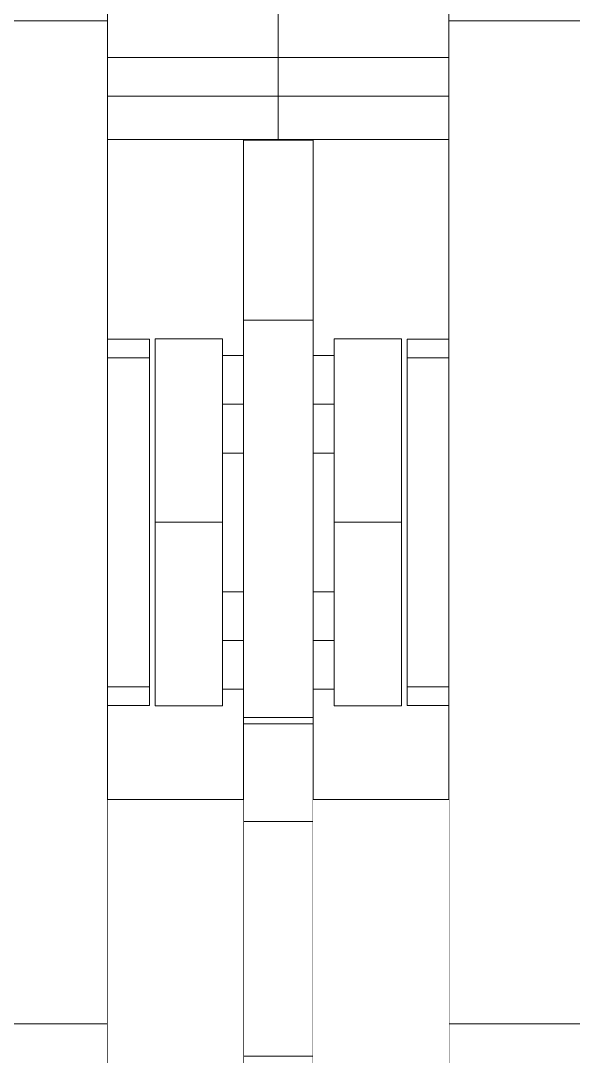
# Model space of a CAD drawing. Header units: millimetres. Extents: x -46169 to 237885, y -84465 to 18123.
# Drawn here: x 168090.1 to 168169.5, y -80652 to -80503.3 of the extents above; entities that cross this region are included whole.
import ezdxf

# ---------------------------------------------------------------- set-up
doc = ezdxf.new("R2010")
doc.units = ezdxf.units.MM
doc.header["$MEASUREMENT"] = 0
doc.linetypes.add('Wipeout_Contour', pattern=[1000, 0, -1000])
doc.layers.add('New_A-20-M_Floor_Slab', color=7, linetype='Continuous')
doc.layers.add('New_A-35-M_FFE_Fixed', color=7, linetype='Continuous')
doc.layers.add('New_A-20-M_Floor_Slab_Pen_No__89', color=8, linetype='Continuous', lineweight=20)
doc.layers.add('New_A-35-M_FFE_Fixed_Pen_No__1', color=7, linetype='Continuous', lineweight=13)

# ---------------------------------------------------------------- blocks, each defined once
blk = doc.blocks.new('Section Elem_134_3', base_point=(129666.67, -84332.61))
at = {"color": 254, "linetype": 'Wipeout_Contour', "lineweight": 0, "ltscale": 2982793.372670258}
blk.add_wipeout([(168102.61, -80520.4), (168102.61, -80549.04), (168108.61, -80549.04), (168108.61, -80601.62), (168102.61, -80601.62), (168102.61, -80615.11), (168122.11, -80615.11), (168122.11, -80599.29), (168119.11, -80599.29), (168119.11, -80601.65), (168109.42, -80601.65), (168109.42, -80549.01), (168119.11, -80549.01), (168119.11, -80551.38), (168122.11, -80551.38), (168122.11, -80520.4)], dxfattribs=at).dxf.layer = 'New_A-20-M_Floor_Slab'
at = {"color": 254, "linetype": 'Wipeout_Contour', "lineweight": 0, "ltscale": 2983195.70132095}
blk.add_wipeout([(168132.11, -80599.29), (168132.11, -80615.11), (168151.61, -80615.11), (168151.61, -80601.62), (168145.61, -80601.62), (168145.61, -80549.04), (168151.61, -80549.04), (168151.61, -80520.4), (168132.11, -80520.4), (168132.11, -80551.38), (168135.11, -80551.38), (168135.11, -80549.01), (168144.8, -80549.01), (168144.8, -80601.65), (168135.11, -80601.65), (168135.11, -80599.29)], dxfattribs=at).dxf.layer = 'New_A-20-M_Floor_Slab'
at = {"color": 254, "linetype": 'Wipeout_Contour', "lineweight": 0, "ltscale": 745728.350136}
blk.add_wipeout([(168122.11, -80565.38), (168119.11, -80565.38), (168119.11, -80585.29), (168122.11, -80585.29)], dxfattribs=at).dxf.layer = 'New_A-20-M_Floor_Slab'
at = {"color": 254, "linetype": 'Wipeout_Contour', "lineweight": 0, "ltscale": 745775.243061}
blk.add_wipeout([(168135.11, -80565.38), (168132.11, -80565.38), (168132.11, -80585.29), (168135.11, -80585.29)], dxfattribs=at).dxf.layer = 'New_A-20-M_Floor_Slab'
blk = doc.blocks.new('Section Elem_153_3', base_point=(129666.67, -84332.61))
at = {"color": 254, "linetype": 'Wipeout_Contour', "lineweight": 0, "ltscale": 745629.244113}
blk.add_wipeout([(168102.61, -80549.04), (168102.61, -80549.56), (168108.61, -80549.56), (168108.61, -80549.04)], dxfattribs=at).dxf.layer = 'New_A-35-M_FFE_Fixed'
at = {"color": 254, "linetype": 'Wipeout_Contour', "lineweight": 0, "ltscale": 932112.544895}
blk.add_wipeout([(168119.11, -80551.91), (168119.11, -80553.43), (168122.11, -80553.43), (168122.11, -80552.92), (168122.11, -80551.91)], dxfattribs=at).dxf.layer = 'New_A-35-M_FFE_Fixed'
at = {"color": 254, "linetype": 'Wipeout_Contour', "lineweight": 0, "ltscale": 745696.723918}
blk.add_wipeout([(168119.11, -80558.38), (168122.11, -80558.38), (168122.11, -80555.7), (168119.11, -80555.7)], dxfattribs=at).dxf.layer = 'New_A-35-M_FFE_Fixed'
at = {"color": 254, "linetype": 'Wipeout_Contour', "lineweight": 0, "ltscale": 745708.9063}
blk.add_wipeout([(168119.11, -80564.84), (168122.11, -80564.84), (168122.11, -80563.33), (168119.11, -80563.33)], dxfattribs=at).dxf.layer = 'New_A-35-M_FFE_Fixed'
at = {"color": 254, "linetype": 'Wipeout_Contour', "lineweight": 0, "ltscale": 745751.069476}
blk.add_wipeout([(168119.11, -80589.61), (168122.11, -80589.61), (168122.11, -80587.34), (168119.11, -80587.34)], dxfattribs=at).dxf.layer = 'New_A-35-M_FFE_Fixed'
at = {"color": 254, "linetype": 'Wipeout_Contour', "lineweight": 0, "ltscale": 745764.259837}
blk.add_wipeout([(168119.11, -80597.24), (168122.11, -80597.24), (168122.11, -80594.97), (168119.11, -80594.97)], dxfattribs=at).dxf.layer = 'New_A-35-M_FFE_Fixed'
at = {"color": 254, "linetype": 'Wipeout_Contour', "lineweight": 0, "ltscale": 745719.253882}
blk.add_wipeout([(168102.61, -80601.11), (168102.61, -80601.62), (168108.61, -80601.62), (168108.61, -80601.11)], dxfattribs=at).dxf.layer = 'New_A-35-M_FFE_Fixed'
at = {"color": 254, "linetype": 'Wipeout_Contour', "lineweight": 0, "ltscale": 745803.016025}
blk.add_wipeout([(168132.11, -80605.34), (168132.11, -80604.57), (168122.11, -80604.57), (168122.11, -80605.34)], dxfattribs=at).dxf.layer = 'New_A-35-M_FFE_Fixed'
at = {"color": 254, "linetype": 'Wipeout_Contour', "lineweight": 0, "ltscale": 745805.967691}
blk.add_wipeout([(168132.11, -80606.1), (168122.11, -80606.1), (168122.11, -80607.22), (168132.11, -80607.22)], dxfattribs=at).dxf.layer = 'New_A-35-M_FFE_Fixed'
at = {"color": 254, "linetype": 'Wipeout_Contour', "lineweight": 0, "ltscale": 745842.353796}
blk.add_wipeout([(168132.11, -80629.54), (168132.11, -80625.86), (168122.11, -80625.86), (168122.11, -80629.54)], dxfattribs=at).dxf.layer = 'New_A-35-M_FFE_Fixed'
at = {"color": 254, "linetype": 'Wipeout_Contour', "lineweight": 0, "ltscale": 745687.400459}
blk.add_wipeout([(168119.11, -80551.91), (168122.11, -80551.91), (168122.11, -80551.38), (168119.11, -80551.38)], dxfattribs=at).dxf.layer = 'New_A-35-M_FFE_Fixed'
at = {"color": 254, "linetype": 'Wipeout_Contour', "lineweight": 0, "ltscale": 745692.446203}
blk.add_wipeout([(168119.11, -80553.43), (168119.11, -80555.7), (168122.11, -80555.7), (168122.11, -80553.43)], dxfattribs=at).dxf.layer = 'New_A-35-M_FFE_Fixed'
at = {"color": 254, "linetype": 'Wipeout_Contour', "lineweight": 0, "ltscale": 745705.632075}
blk.add_wipeout([(168122.11, -80561.05), (168119.11, -80561.05), (168119.11, -80563.33), (168122.11, -80563.33)], dxfattribs=at).dxf.layer = 'New_A-35-M_FFE_Fixed'
at = {"color": 254, "linetype": 'Wipeout_Contour', "lineweight": 0, "ltscale": 745710.678316}
blk.add_wipeout([(168119.11, -80565.38), (168122.11, -80565.38), (168122.11, -80564.84), (168119.11, -80564.84)], dxfattribs=at).dxf.layer = 'New_A-35-M_FFE_Fixed'
at = {"color": 254, "linetype": 'Wipeout_Contour', "lineweight": 0, "ltscale": 745747.794429}
blk.add_wipeout([(168119.11, -80587.34), (168122.11, -80587.34), (168122.11, -80585.82), (168119.11, -80585.82)], dxfattribs=at).dxf.layer = 'New_A-35-M_FFE_Fixed'
at = {"color": 254, "linetype": 'Wipeout_Contour', "lineweight": 0, "ltscale": 745759.980486}
blk.add_wipeout([(168119.11, -80594.97), (168122.11, -80594.97), (168122.11, -80592.29), (168119.11, -80592.29)], dxfattribs=at).dxf.layer = 'New_A-35-M_FFE_Fixed'
at = {"color": 254, "linetype": 'Wipeout_Contour', "lineweight": 0, "ltscale": 932210.082692}
blk.add_wipeout([(168119.11, -80597.24), (168119.11, -80598.75), (168122.11, -80598.75), (168122.11, -80597.66), (168122.11, -80597.24)], dxfattribs=at).dxf.layer = 'New_A-35-M_FFE_Fixed'
at = {"color": 254, "linetype": 'Wipeout_Contour', "lineweight": 0, "ltscale": 745716.941671}
blk.add_wipeout([(168108.61, -80598.94), (168102.61, -80598.94), (168102.61, -80601.11), (168108.61, -80601.11)], dxfattribs=at).dxf.layer = 'New_A-35-M_FFE_Fixed'
at = {"layer": 'New_A-35-M_FFE_Fixed_Pen_No__1', "linetype": 'Continuous'}
blk.add_line((168108.61, -80601.62), (168108.61, -80601.11), dxfattribs=at)
at = {"color": 254, "linetype": 'Wipeout_Contour', "lineweight": 0, "ltscale": 745674.248046}
blk.add_wipeout([(168108.61, -80598.94), (168108.61, -80551.72), (168102.61, -80551.72), (168102.61, -80598.94)], dxfattribs=at).dxf.layer = 'New_A-35-M_FFE_Fixed'
at = {"color": 254, "linetype": 'Wipeout_Contour', "lineweight": 0, "ltscale": 745713.56673}
blk.add_wipeout([(168132.11, -80553.51), (168132.11, -80552.92), (168122.11, -80552.92), (168122.11, -80553.51)], dxfattribs=at).dxf.layer = 'New_A-35-M_FFE_Fixed'
at = {"color": 254, "linetype": 'Wipeout_Contour', "lineweight": 0, "ltscale": 745701.354172}
blk.add_wipeout([(168119.11, -80561.05), (168122.11, -80561.05), (168122.11, -80558.38), (168119.11, -80558.38)], dxfattribs=at).dxf.layer = 'New_A-35-M_FFE_Fixed'
at = {"color": 254, "linetype": 'Wipeout_Contour', "lineweight": 0, "ltscale": 745746.021996}
blk.add_wipeout([(168119.11, -80585.29), (168119.11, -80585.82), (168122.11, -80585.82), (168122.11, -80585.29)], dxfattribs=at).dxf.layer = 'New_A-35-M_FFE_Fixed'
at = {"color": 254, "linetype": 'Wipeout_Contour', "lineweight": 0, "ltscale": 932195.351748}
blk.add_wipeout([(168119.11, -80589.61), (168119.11, -80592.29), (168122.11, -80592.29), (168122.11, -80591.39), (168122.11, -80589.61)], dxfattribs=at).dxf.layer = 'New_A-35-M_FFE_Fixed'
at = {"color": 254, "linetype": 'Wipeout_Contour', "lineweight": 0, "ltscale": 745769.307827}
blk.add_wipeout([(168119.11, -80598.75), (168119.11, -80599.29), (168122.11, -80599.29), (168122.11, -80598.75)], dxfattribs=at).dxf.layer = 'New_A-35-M_FFE_Fixed'
at = {"layer": 'New_A-35-M_FFE_Fixed_Pen_No__1', "linetype": 'Continuous'}
blk.add_line((168108.61, -80601.11), (168108.61, -80598.94), dxfattribs=at)
at = {"color": 254, "linetype": 'Wipeout_Contour', "lineweight": 0, "ltscale": 745631.555164}
blk.add_wipeout([(168102.61, -80551.72), (168108.61, -80551.72), (168108.61, -80549.56), (168102.61, -80549.56)], dxfattribs=at).dxf.layer = 'New_A-35-M_FFE_Fixed'
at = {"color": 254, "linetype": 'Wipeout_Contour', "lineweight": 0, "ltscale": 745730.264095}
blk.add_wipeout([(168119.11, -80593.94), (168119.11, -80585.4), (168109.42, -80585.4), (168109.42, -80593.94)], dxfattribs=at).dxf.layer = 'New_A-35-M_FFE_Fixed'
at = {"color": 254, "linetype": 'Wipeout_Contour', "lineweight": 0, "ltscale": 745784.985279}
blk.add_wipeout([(168132.11, -80597.66), (168132.11, -80591.39), (168122.11, -80591.39), (168122.11, -80597.66)], dxfattribs=at).dxf.layer = 'New_A-35-M_FFE_Fixed'
at = {"layer": 'New_A-35-M_FFE_Fixed_Pen_No__1', "linetype": 'Continuous'}
for p, q in [((168108.61, -80549.56), (168108.61, -80549.04)), ((168108.61, -80551.72), (168108.61, -80549.56)), ((168108.61, -80598.94), (168108.61, -80551.72)), ((168119.11, -80592.29), (168122.11, -80592.29))]:
    blk.add_line(p, q, dxfattribs=at)
at = {"color": 254, "linetype": 'Wipeout_Contour', "lineweight": 0, "ltscale": 745609.362713}
blk.add_wipeout([(168102.61, -80503.33), (168072.61, -80503.33), (168072.61, -80647.33), (168102.61, -80647.33)], dxfattribs=at).dxf.layer = 'New_A-35-M_FFE_Fixed'
at = {"color": 254, "linetype": 'Wipeout_Contour', "lineweight": 0, "ltscale": 745714.175034}
blk.add_wipeout([(168119.11, -80575.33), (168109.42, -80575.33), (168109.42, -80585.4), (168119.11, -80585.4)], dxfattribs=at).dxf.layer = 'New_A-35-M_FFE_Fixed'
at = {"color": 254, "linetype": 'Wipeout_Contour', "lineweight": 0, "ltscale": 745742.579108}
blk.add_wipeout([(168109.42, -80593.94), (168109.42, -80599.65), (168119.11, -80599.65), (168119.11, -80593.94)], dxfattribs=at).dxf.layer = 'New_A-35-M_FFE_Fixed'
at = {"layer": 'New_A-35-M_FFE_Fixed_Pen_No__1', "linetype": 'Continuous'}
for p, q in [((168102.61, -80549.04), (168108.61, -80549.04)), ((168102.61, -80551.72), (168108.61, -80551.72)), ((168109.42, -80593.94), (168109.42, -80585.4)), ((168119.11, -80585.29), (168122.11, -80585.29)), ((168119.11, -80593.94), (168119.11, -80585.4)), ((168102.61, -80598.94), (168108.61, -80598.94)), ((168102.61, -80601.62), (168108.61, -80601.62))]:
    blk.add_line(p, q, dxfattribs=at)
at = {"color": 254, "linetype": 'Wipeout_Contour', "lineweight": 0, "ltscale": 1116818.557601347}
blk.add_wipeout([(167601.61, -80346.96), (167601.61, -80503.33), (167631.61, -80503.33), (168072.61, -80503.33), (168102.61, -80503.33), (168102.61, -80346.96)], dxfattribs=at).dxf.layer = 'New_A-35-M_FFE_Fixed'
at = {"color": 254, "linetype": 'Wipeout_Contour', "lineweight": 0, "ltscale": 745596.416826}
blk.add_wipeout([(168127.11, -80510.54), (168102.61, -80510.54), (168102.61, -80511.45), (168127.11, -80511.45)], dxfattribs=at).dxf.layer = 'New_A-35-M_FFE_Fixed'
at = {"color": 254, "linetype": 'Wipeout_Contour', "lineweight": 0, "ltscale": 745607.294402}
blk.add_wipeout([(168127.11, -80514.18), (168102.61, -80514.18), (168102.61, -80520.4), (168127.11, -80520.4)], dxfattribs=at).dxf.layer = 'New_A-35-M_FFE_Fixed'
at = {"color": 254, "linetype": 'Wipeout_Contour', "lineweight": 0, "ltscale": 745696.761991}
blk.add_wipeout([(168119.11, -80575.33), (168119.11, -80565.26), (168109.42, -80565.26), (168109.42, -80575.33)], dxfattribs=at).dxf.layer = 'New_A-35-M_FFE_Fixed'
at = {"color": 254, "linetype": 'Wipeout_Contour', "lineweight": 0, "ltscale": 745749.244295}
blk.add_wipeout([(168109.42, -80599.65), (168109.42, -80601.65), (168119.11, -80601.65), (168119.11, -80599.65)], dxfattribs=at).dxf.layer = 'New_A-35-M_FFE_Fixed'
at = {"color": 254, "linetype": 'Wipeout_Contour', "lineweight": 0, "ltscale": 1117368.755656281}
blk.add_wipeout([(167601.61, -80647.33), (167601.61, -80695.83), (168102.61, -80695.83), (168102.61, -80647.33), (168072.61, -80647.33), (167631.61, -80647.33)], dxfattribs=at).dxf.layer = 'New_A-35-M_FFE_Fixed'
at = {"layer": 'New_A-35-M_FFE_Fixed_Pen_No__1', "linetype": 'Continuous'}
for p, q in [((168127.11, -80520.4), (168102.61, -80520.4)), ((168109.42, -80575.33), (168119.11, -80575.33)), ((168109.42, -80585.4), (168109.42, -80575.33)), ((168119.11, -80585.4), (168119.11, -80575.33)), ((168109.42, -80599.65), (168109.42, -80593.94)), ((168119.11, -80599.65), (168119.11, -80593.94)), ((168109.42, -80601.65), (168109.42, -80599.65)), ((168119.11, -80599.29), (168122.11, -80599.29)), ((168119.11, -80601.65), (168119.11, -80599.65)), ((168109.42, -80601.65), (168119.11, -80601.65)), ((168072.61, -80647.33), (168102.61, -80647.33)), ((168102.61, -80695.83), (168102.61, -80647.33))]:
    blk.add_line(p, q, dxfattribs=at)
at = {"color": 254, "linetype": 'Wipeout_Contour', "lineweight": 0, "ltscale": 745586.269227}
blk.add_wipeout([(168127.11, -80501.63), (168102.61, -80501.63), (168102.61, -80508.61), (168127.11, -80508.61)], dxfattribs=at).dxf.layer = 'New_A-35-M_FFE_Fixed'
at = {"color": 254, "linetype": 'Wipeout_Contour', "lineweight": 0, "ltscale": 745601.723136}
blk.add_wipeout([(168102.61, -80514.18), (168127.11, -80514.18), (168127.11, -80513.95), (168102.61, -80513.95)], dxfattribs=at).dxf.layer = 'New_A-35-M_FFE_Fixed'
at = {"color": 254, "linetype": 'Wipeout_Contour', "lineweight": 0, "ltscale": 745680.675946}
blk.add_wipeout([(168119.11, -80565.26), (168119.11, -80556.72), (168109.42, -80556.72), (168109.42, -80565.26)], dxfattribs=at).dxf.layer = 'New_A-35-M_FFE_Fixed'
at = {"layer": 'New_A-35-M_FFE_Fixed_Pen_No__1', "linetype": 'Continuous'}
for p, q in [((168102.61, -80503.33), (168102.61, -80346.96)), ((168072.61, -80503.33), (168102.61, -80503.33)), ((168119.11, -80558.38), (168122.11, -80558.38)), ((168109.42, -80575.33), (168109.42, -80565.26)), ((168119.11, -80575.33), (168119.11, -80565.26)), ((168119.11, -80565.38), (168122.11, -80565.38))]:
    blk.add_line(p, q, dxfattribs=at)
at = {"color": 254, "linetype": 'Wipeout_Contour', "lineweight": 0, "ltscale": 745593.142767}
blk.add_wipeout([(168127.11, -80508.61), (168102.61, -80508.61), (168102.61, -80509.58), (168127.11, -80509.58)], dxfattribs=at).dxf.layer = 'New_A-35-M_FFE_Fixed'
at = {"color": 254, "linetype": 'Wipeout_Contour', "lineweight": 0, "ltscale": 745600.337757}
blk.add_wipeout([(168102.61, -80513.55), (168127.11, -80513.55), (168127.11, -80512.98), (168102.61, -80512.98)], dxfattribs=at).dxf.layer = 'New_A-35-M_FFE_Fixed'
at = {"color": 254, "linetype": 'Wipeout_Contour', "lineweight": 0, "ltscale": 745668.365198}
blk.add_wipeout([(168109.42, -80551.02), (168109.42, -80556.72), (168119.11, -80556.72), (168119.11, -80551.02)], dxfattribs=at).dxf.layer = 'New_A-35-M_FFE_Fixed'
at = {"layer": 'New_A-35-M_FFE_Fixed_Pen_No__1', "linetype": 'Continuous'}
for p, q in [((168127.11, -80508.61), (168102.61, -80508.61)), ((168109.42, -80565.26), (168109.42, -80556.72)), ((168119.11, -80565.26), (168119.11, -80556.72))]:
    blk.add_line(p, q, dxfattribs=at)
at = {"color": 254, "linetype": 'Wipeout_Contour', "lineweight": 0, "ltscale": 745594.806995}
blk.add_wipeout([(168127.11, -80509.58), (168102.61, -80509.58), (168102.61, -80510.54), (168127.11, -80510.54)], dxfattribs=at).dxf.layer = 'New_A-35-M_FFE_Fixed'
at = {"color": 254, "linetype": 'Wipeout_Contour', "lineweight": 0, "ltscale": 745599.235315}
blk.add_wipeout([(168127.11, -80512.27), (168102.61, -80512.27), (168102.61, -80512.98), (168127.11, -80512.98)], dxfattribs=at).dxf.layer = 'New_A-35-M_FFE_Fixed'
at = {"color": 254, "linetype": 'Wipeout_Contour', "lineweight": 0, "ltscale": 745661.70302}
blk.add_wipeout([(168109.42, -80551.02), (168119.11, -80551.02), (168119.11, -80549.01), (168109.42, -80549.01)], dxfattribs=at).dxf.layer = 'New_A-35-M_FFE_Fixed'
at = {"layer": 'New_A-35-M_FFE_Fixed_Pen_No__1', "linetype": 'Continuous'}
for p, q in [((168109.42, -80551.02), (168109.42, -80549.01)), ((168109.42, -80549.01), (168119.11, -80549.01)), ((168119.11, -80551.02), (168119.11, -80549.01)), ((168109.42, -80556.72), (168109.42, -80551.02)), ((168119.11, -80556.72), (168119.11, -80551.02)), ((168119.11, -80551.38), (168122.11, -80551.38))]:
    blk.add_line(p, q, dxfattribs=at)
at = {"color": 254, "linetype": 'Wipeout_Contour', "lineweight": 0, "ltscale": 745597.911709}
blk.add_wipeout([(168102.61, -80512.27), (168127.11, -80512.27), (168127.11, -80511.45), (168102.61, -80511.45)], dxfattribs=at).dxf.layer = 'New_A-35-M_FFE_Fixed'
at = {"color": 254, "linetype": 'Wipeout_Contour', "lineweight": 0, "ltscale": 745601.177609}
blk.add_wipeout([(168102.61, -80513.95), (168127.11, -80513.95), (168127.11, -80513.55), (168102.61, -80513.55)], dxfattribs=at).dxf.layer = 'New_A-35-M_FFE_Fixed'
at = {"layer": 'New_A-35-M_FFE_Fixed_Pen_No__1', "linetype": 'Continuous'}
for p, q in [((168102.61, -80647.33), (168102.61, -80503.33)), ((168127.11, -80514.18), (168102.61, -80514.18))]:
    blk.add_line(p, q, dxfattribs=at)
blk = doc.blocks.new('Section Elem_154_3', base_point=(129666.67, -84332.61))
at = {"color": 254, "linetype": 'Wipeout_Contour', "lineweight": 0, "ltscale": 932070.929075}
blk.add_wipeout([(168122.11, -80520.48), (168132.11, -80520.48), (168132.11, -80520.4), (168127.11, -80520.4), (168122.11, -80520.4)], dxfattribs=at).dxf.layer = 'New_A-35-M_FFE_Fixed'
at = {"color": 254, "linetype": 'Wipeout_Contour', "lineweight": 0, "ltscale": 745685.594805}
blk.add_wipeout([(168122.11, -80538.96), (168132.11, -80538.96), (168132.11, -80535.1), (168122.11, -80535.1)], dxfattribs=at).dxf.layer = 'New_A-35-M_FFE_Fixed'
at = {"color": 254, "linetype": 'Wipeout_Contour', "lineweight": 0, "ltscale": 745784.36041}
blk.add_wipeout([(168145.61, -80549.04), (168145.61, -80549.56), (168151.61, -80549.56), (168151.61, -80549.04)], dxfattribs=at).dxf.layer = 'New_A-35-M_FFE_Fixed'
at = {"color": 254, "linetype": 'Wipeout_Contour', "lineweight": 0, "ltscale": 745736.067542}
blk.add_wipeout([(168132.11, -80551.91), (168132.11, -80553.43), (168135.11, -80553.43), (168135.11, -80551.91)], dxfattribs=at).dxf.layer = 'New_A-35-M_FFE_Fixed'
at = {"color": 254, "linetype": 'Wipeout_Contour', "lineweight": 0, "ltscale": 932180.036997}
blk.add_wipeout([(168132.11, -80558.38), (168135.11, -80558.38), (168135.11, -80556.38), (168135.11, -80555.7), (168132.11, -80555.7)], dxfattribs=at).dxf.layer = 'New_A-35-M_FFE_Fixed'
at = {"color": 254, "linetype": 'Wipeout_Contour', "lineweight": 0, "ltscale": 745755.800276}
blk.add_wipeout([(168135.11, -80563.33), (168132.11, -80563.33), (168132.11, -80564.84), (168135.11, -80564.84)], dxfattribs=at).dxf.layer = 'New_A-35-M_FFE_Fixed'
at = {"color": 254, "linetype": 'Wipeout_Contour', "lineweight": 0, "ltscale": 745797.960808}
blk.add_wipeout([(168135.11, -80587.34), (168132.11, -80587.34), (168132.11, -80589.61), (168135.11, -80589.61)], dxfattribs=at).dxf.layer = 'New_A-35-M_FFE_Fixed'
at = {"color": 254, "linetype": 'Wipeout_Contour', "lineweight": 0, "ltscale": 745811.150457}
blk.add_wipeout([(168135.11, -80594.97), (168132.11, -80594.97), (168132.11, -80597.24), (168135.11, -80597.24)], dxfattribs=at).dxf.layer = 'New_A-35-M_FFE_Fixed'
at = {"color": 254, "linetype": 'Wipeout_Contour', "lineweight": 0, "ltscale": 745874.351461}
blk.add_wipeout([(168151.61, -80601.11), (168145.61, -80601.11), (168145.61, -80601.62), (168151.61, -80601.62)], dxfattribs=at).dxf.layer = 'New_A-35-M_FFE_Fixed'
at = {"color": 254, "linetype": 'Wipeout_Contour', "lineweight": 0, "ltscale": 745800.978131}
blk.add_wipeout([(168132.11, -80603.32), (168122.11, -80603.32), (168122.11, -80604.23), (168132.11, -80604.23)], dxfattribs=at).dxf.layer = 'New_A-35-M_FFE_Fixed'
at = {"color": 254, "linetype": 'Wipeout_Contour', "lineweight": 0, "ltscale": 745804.339186}
blk.add_wipeout([(168122.11, -80606.1), (168132.11, -80606.1), (168132.11, -80605.34), (168122.11, -80605.34)], dxfattribs=at).dxf.layer = 'New_A-35-M_FFE_Fixed'
at = {"color": 254, "linetype": 'Wipeout_Contour', "lineweight": 0, "ltscale": 745807.55741}
blk.add_wipeout([(168122.11, -80607.22), (168122.11, -80607.94), (168132.11, -80607.94), (168132.11, -80607.22)], dxfattribs=at).dxf.layer = 'New_A-35-M_FFE_Fixed'
at = {"color": 254, "linetype": 'Wipeout_Contour', "lineweight": 0, "ltscale": 745812.836897}
blk.add_wipeout([(168122.11, -80611.52), (168132.11, -80611.52), (168132.11, -80609.75), (168122.11, -80609.75)], dxfattribs=at).dxf.layer = 'New_A-35-M_FFE_Fixed'
at = {"color": 254, "linetype": 'Wipeout_Contour', "lineweight": 0, "ltscale": 745824.631912}
blk.add_wipeout([(168132.11, -80618.27), (168132.11, -80616.64), (168122.11, -80616.64), (168122.11, -80618.27)], dxfattribs=at).dxf.layer = 'New_A-35-M_FFE_Fixed'
at = {"color": 254, "linetype": 'Wipeout_Contour', "lineweight": 0, "ltscale": 745836.150916}
blk.add_wipeout([(168132.11, -80625.86), (168132.11, -80622.37), (168122.11, -80622.37), (168122.11, -80625.86)], dxfattribs=at).dxf.layer = 'New_A-35-M_FFE_Fixed'
at = {"color": 254, "linetype": 'Wipeout_Contour', "lineweight": 0, "ltscale": 745869.47755}
blk.add_wipeout([(168122.11, -80646.23), (168132.11, -80646.23), (168132.11, -80640.54), (168122.11, -80640.54)], dxfattribs=at).dxf.layer = 'New_A-35-M_FFE_Fixed'
at = {"color": 254, "linetype": 'Wipeout_Contour', "lineweight": 0, "ltscale": 745661.510081}
blk.add_wipeout([(168122.11, -80525.7), (168132.11, -80525.7), (168132.11, -80520.48), (168122.11, -80520.48)], dxfattribs=at).dxf.layer = 'New_A-35-M_FFE_Fixed'
at = {"color": 254, "linetype": 'Wipeout_Contour', "lineweight": 0, "ltscale": 745678.392644}
blk.add_wipeout([(168122.11, -80535.1), (168132.11, -80535.1), (168132.11, -80530.63), (168122.11, -80530.63)], dxfattribs=at).dxf.layer = 'New_A-35-M_FFE_Fixed'
at = {"color": 254, "linetype": 'Wipeout_Contour', "lineweight": 0, "ltscale": 745691.654094}
blk.add_wipeout([(168122.11, -80542.11), (168132.11, -80542.11), (168132.11, -80538.96), (168122.11, -80538.96)], dxfattribs=at).dxf.layer = 'New_A-35-M_FFE_Fixed'
at = {"color": 254, "linetype": 'Wipeout_Contour', "lineweight": 0, "ltscale": 745734.295798}
blk.add_wipeout([(168132.11, -80551.38), (168132.11, -80551.91), (168135.11, -80551.91), (168135.11, -80551.38)], dxfattribs=at).dxf.layer = 'New_A-35-M_FFE_Fixed'
at = {"color": 254, "linetype": 'Wipeout_Contour', "lineweight": 0, "ltscale": 745739.34127}
blk.add_wipeout([(168132.11, -80553.43), (168132.11, -80555.7), (168135.11, -80555.7), (168135.11, -80553.43)], dxfattribs=at).dxf.layer = 'New_A-35-M_FFE_Fixed'
at = {"color": 254, "linetype": 'Wipeout_Contour', "lineweight": 0, "ltscale": 745752.526248}
blk.add_wipeout([(168132.11, -80563.33), (168135.11, -80563.33), (168135.11, -80561.05), (168132.11, -80561.05)], dxfattribs=at).dxf.layer = 'New_A-35-M_FFE_Fixed'
at = {"color": 254, "linetype": 'Wipeout_Contour', "lineweight": 0, "ltscale": 932198.053523}
blk.add_wipeout([(168132.11, -80565.38), (168135.11, -80565.38), (168135.11, -80565.26), (168135.11, -80564.84), (168132.11, -80564.84)], dxfattribs=at).dxf.layer = 'New_A-35-M_FFE_Fixed'
at = {"color": 254, "linetype": 'Wipeout_Contour', "lineweight": 0, "ltscale": 745794.685959}
blk.add_wipeout([(168135.11, -80585.82), (168132.11, -80585.82), (168132.11, -80587.34), (168135.11, -80587.34)], dxfattribs=at).dxf.layer = 'New_A-35-M_FFE_Fixed'
at = {"color": 254, "linetype": 'Wipeout_Contour', "lineweight": 0, "ltscale": 932259.879206}
blk.add_wipeout([(168132.11, -80592.29), (168132.11, -80594.97), (168135.11, -80594.97), (168135.11, -80594.28), (168135.11, -80592.29)], dxfattribs=at).dxf.layer = 'New_A-35-M_FFE_Fixed'
at = {"color": 254, "linetype": 'Wipeout_Contour', "lineweight": 0, "ltscale": 745814.425528}
blk.add_wipeout([(168132.11, -80598.75), (168135.11, -80598.75), (168135.11, -80597.24), (168132.11, -80597.24)], dxfattribs=at).dxf.layer = 'New_A-35-M_FFE_Fixed'
at = {"color": 254, "linetype": 'Wipeout_Contour', "lineweight": 0, "ltscale": 745872.03973}
blk.add_wipeout([(168151.61, -80598.94), (168145.61, -80598.94), (168145.61, -80601.11), (168151.61, -80601.11)], dxfattribs=at).dxf.layer = 'New_A-35-M_FFE_Fixed'
at = {"color": 254, "linetype": 'Wipeout_Contour', "lineweight": 0, "ltscale": 745802.060419}
blk.add_wipeout([(168132.11, -80604.57), (168132.11, -80604.23), (168122.11, -80604.23), (168122.11, -80604.57)], dxfattribs=at).dxf.layer = 'New_A-35-M_FFE_Fixed'
at = {"color": 254, "linetype": 'Wipeout_Contour', "lineweight": 0, "ltscale": 745809.7436}
blk.add_wipeout([(168132.11, -80609.75), (168132.11, -80607.94), (168122.11, -80607.94), (168122.11, -80609.75)], dxfattribs=at).dxf.layer = 'New_A-35-M_FFE_Fixed'
at = {"color": 254, "linetype": 'Wipeout_Contour', "lineweight": 0, "ltscale": 745821.769957}
blk.add_wipeout([(168122.11, -80616.64), (168132.11, -80616.64), (168132.11, -80614.96), (168122.11, -80614.96)], dxfattribs=at).dxf.layer = 'New_A-35-M_FFE_Fixed'
at = {"color": 254, "linetype": 'Wipeout_Contour', "lineweight": 0, "ltscale": 745827.372916}
blk.add_wipeout([(168122.11, -80619.81), (168132.11, -80619.81), (168132.11, -80618.27), (168122.11, -80618.27)], dxfattribs=at).dxf.layer = 'New_A-35-M_FFE_Fixed'
at = {"color": 254, "linetype": 'Wipeout_Contour', "lineweight": 0, "ltscale": 745859.871617}
blk.add_wipeout([(168122.11, -80640.54), (168132.11, -80640.54), (168132.11, -80635.12), (168122.11, -80635.12)], dxfattribs=at).dxf.layer = 'New_A-35-M_FFE_Fixed'
at = {"color": 254, "linetype": 'Wipeout_Contour', "lineweight": 0, "ltscale": 745879.366348}
blk.add_wipeout([(168122.11, -80651.97), (168132.11, -80651.97), (168132.11, -80646.23), (168122.11, -80646.23)], dxfattribs=at).dxf.layer = 'New_A-35-M_FFE_Fixed'
at = {"layer": 'New_A-35-M_FFE_Fixed_Pen_No__1', "linetype": 'Continuous'}
for p, q in [((168122.11, -80520.48), (168122.11, -80520.4)), ((168122.11, -80538.96), (168122.11, -80535.1)), ((168132.11, -80538.96), (168132.11, -80535.1)), ((168145.61, -80601.62), (168145.61, -80601.11)), ((168122.11, -80606.1), (168122.11, -80604.23)), ((168122.11, -80604.23), (168132.11, -80604.23)), ((168132.11, -80606.1), (168132.11, -80604.23)), ((168122.11, -80607.94), (168122.11, -80606.1)), ((168132.11, -80607.94), (168132.11, -80606.1)), ((168122.11, -80609.75), (168122.11, -80607.94)), ((168132.11, -80609.75), (168132.11, -80607.94)), ((168122.11, -80618.27), (168122.11, -80616.64)), ((168132.11, -80618.27), (168132.11, -80616.64)), ((168122.11, -80618.27), (168132.11, -80618.27)), ((168122.11, -80646.23), (168122.11, -80640.54)), ((168132.11, -80646.23), (168132.11, -80640.54)), ((168122.11, -80651.97), (168122.11, -80646.23)), ((168132.11, -80651.97), (168132.11, -80646.23)), ((168122.11, -80651.97), (168132.11, -80651.97)), ((168122.11, -80884.65), (168122.11, -80651.97)), ((168132.11, -80884.65), (168132.11, -80651.97))]:
    blk.add_line(p, q, dxfattribs=at)
at = {"color": 254, "linetype": 'Wipeout_Contour', "lineweight": 0, "ltscale": 745670.277918}
blk.add_wipeout([(168122.11, -80525.7), (168122.11, -80530.63), (168132.11, -80530.63), (168132.11, -80525.7)], dxfattribs=at).dxf.layer = 'New_A-35-M_FFE_Fixed'
at = {"color": 254, "linetype": 'Wipeout_Contour', "lineweight": 0, "ltscale": 745696.376728}
blk.add_wipeout([(168122.11, -80544.43), (168132.11, -80544.43), (168132.11, -80542.11), (168122.11, -80542.11)], dxfattribs=at).dxf.layer = 'New_A-35-M_FFE_Fixed'
at = {"color": 254, "linetype": 'Wipeout_Contour', "lineweight": 0, "ltscale": 745829.354984}
blk.add_wipeout([(168145.61, -80598.94), (168151.61, -80598.94), (168151.61, -80551.72), (168145.61, -80551.72)], dxfattribs=at).dxf.layer = 'New_A-35-M_FFE_Fixed'
at = {"color": 254, "linetype": 'Wipeout_Contour', "lineweight": 0, "ltscale": 745748.248615}
blk.add_wipeout([(168132.11, -80558.38), (168132.11, -80561.05), (168135.11, -80561.05), (168135.11, -80558.38)], dxfattribs=at).dxf.layer = 'New_A-35-M_FFE_Fixed'
at = {"color": 254, "linetype": 'Wipeout_Contour', "lineweight": 0, "ltscale": 745792.913647}
blk.add_wipeout([(168132.11, -80585.29), (168132.11, -80585.82), (168135.11, -80585.82), (168135.11, -80585.29)], dxfattribs=at).dxf.layer = 'New_A-35-M_FFE_Fixed'
at = {"color": 254, "linetype": 'Wipeout_Contour', "lineweight": 0, "ltscale": 745802.239733}
blk.add_wipeout([(168135.11, -80589.61), (168132.11, -80589.61), (168132.11, -80592.29), (168135.11, -80592.29)], dxfattribs=at).dxf.layer = 'New_A-35-M_FFE_Fixed'
at = {"color": 254, "linetype": 'Wipeout_Contour', "lineweight": 0, "ltscale": 745816.198011}
blk.add_wipeout([(168132.11, -80598.75), (168132.11, -80599.29), (168135.11, -80599.29), (168135.11, -80598.75)], dxfattribs=at).dxf.layer = 'New_A-35-M_FFE_Fixed'
at = {"color": 254, "linetype": 'Wipeout_Contour', "lineweight": 0, "ltscale": 745818.850112}
blk.add_wipeout([(168132.11, -80614.96), (168132.11, -80613.26), (168122.11, -80613.26), (168122.11, -80614.96)], dxfattribs=at).dxf.layer = 'New_A-35-M_FFE_Fixed'
at = {"color": 254, "linetype": 'Wipeout_Contour', "lineweight": 0, "ltscale": 745830.912251}
blk.add_wipeout([(168122.11, -80622.37), (168132.11, -80622.37), (168132.11, -80619.81), (168122.11, -80619.81)], dxfattribs=at).dxf.layer = 'New_A-35-M_FFE_Fixed'
at = {"color": 254, "linetype": 'Wipeout_Contour', "lineweight": 0, "ltscale": 745850.901455}
blk.add_wipeout([(168122.11, -80635.12), (168132.11, -80635.12), (168132.11, -80630.17), (168122.11, -80630.17)], dxfattribs=at).dxf.layer = 'New_A-35-M_FFE_Fixed'
at = {"layer": 'New_A-35-M_FFE_Fixed_Pen_No__1', "linetype": 'Continuous'}
for p, q in [((168122.11, -80525.7), (168122.11, -80520.48)), ((168122.11, -80530.63), (168122.11, -80525.7)), ((168132.11, -80530.63), (168132.11, -80525.7)), ((168122.11, -80535.1), (168122.11, -80530.63)), ((168132.11, -80535.1), (168132.11, -80530.63)), ((168122.11, -80542.11), (168122.11, -80538.96)), ((168132.11, -80542.11), (168132.11, -80538.96)), ((168145.61, -80601.11), (168145.61, -80598.94)), ((168122.11, -80616.64), (168122.11, -80614.96)), ((168132.11, -80616.64), (168132.11, -80614.96)), ((168122.11, -80619.81), (168122.11, -80618.27)), ((168132.11, -80619.81), (168132.11, -80618.27)), ((168122.11, -80622.37), (168122.11, -80619.81)), ((168132.11, -80622.37), (168132.11, -80619.81)), ((168122.11, -80625.86), (168122.11, -80622.37)), ((168132.11, -80625.86), (168132.11, -80622.37)), ((168122.11, -80640.54), (168122.11, -80635.12)), ((168132.11, -80640.54), (168132.11, -80635.12))]:
    blk.add_line(p, q, dxfattribs=at)
at = {"color": 254, "linetype": 'Wipeout_Contour', "lineweight": 0, "ltscale": 745699.611659}
blk.add_wipeout([(168122.11, -80545.85), (168132.11, -80545.85), (168132.11, -80544.43), (168122.11, -80544.43)], dxfattribs=at).dxf.layer = 'New_A-35-M_FFE_Fixed'
at = {"color": 254, "linetype": 'Wipeout_Contour', "lineweight": 0, "ltscale": 745786.670981}
blk.add_wipeout([(168145.61, -80551.72), (168151.61, -80551.72), (168151.61, -80549.56), (168145.61, -80549.56)], dxfattribs=at).dxf.layer = 'New_A-35-M_FFE_Fixed'
at = {"color": 254, "linetype": 'Wipeout_Contour', "lineweight": 0, "ltscale": 745721.101648}
blk.add_wipeout([(168122.11, -80561.63), (168132.11, -80561.63), (168132.11, -80553.51), (168122.11, -80553.51)], dxfattribs=at).dxf.layer = 'New_A-35-M_FFE_Fixed'
at = {"color": 254, "linetype": 'Wipeout_Contour', "lineweight": 0, "ltscale": 745771.329559}
blk.add_wipeout([(168132.11, -80591.39), (168132.11, -80581.87), (168122.11, -80581.87), (168122.11, -80591.39)], dxfattribs=at).dxf.layer = 'New_A-35-M_FFE_Fixed'
at = {"color": 254, "linetype": 'Wipeout_Contour', "lineweight": 0, "ltscale": 745822.916899}
blk.add_wipeout([(168135.11, -80593.94), (168144.8, -80593.94), (168144.8, -80585.4), (168135.11, -80585.4)], dxfattribs=at).dxf.layer = 'New_A-35-M_FFE_Fixed'
at = {"color": 254, "linetype": 'Wipeout_Contour', "lineweight": 0, "ltscale": 745791.443261}
blk.add_wipeout([(168122.11, -80598.86), (168132.11, -80598.86), (168132.11, -80597.66), (168122.11, -80597.66)], dxfattribs=at).dxf.layer = 'New_A-35-M_FFE_Fixed'
at = {"color": 254, "linetype": 'Wipeout_Contour', "lineweight": 0, "ltscale": 745815.872414}
blk.add_wipeout([(168122.11, -80611.52), (168122.11, -80613.26), (168132.11, -80613.26), (168132.11, -80611.52)], dxfattribs=at).dxf.layer = 'New_A-35-M_FFE_Fixed'
at = {"color": 254, "linetype": 'Wipeout_Contour', "lineweight": 0, "ltscale": 745846.075362}
blk.add_wipeout([(168132.11, -80630.17), (168132.11, -80629.54), (168122.11, -80629.54), (168122.11, -80630.17)], dxfattribs=at).dxf.layer = 'New_A-35-M_FFE_Fixed'
at = {"layer": 'New_A-35-M_FFE_Fixed_Pen_No__1', "linetype": 'Continuous'}
for p, q in [((168122.11, -80544.43), (168122.11, -80542.11)), ((168132.11, -80544.43), (168132.11, -80542.11)), ((168145.61, -80549.56), (168145.61, -80549.04)), ((168145.61, -80551.72), (168145.61, -80549.56)), ((168145.61, -80598.94), (168145.61, -80551.72)), ((168135.11, -80592.29), (168132.11, -80592.29)), ((168122.11, -80611.52), (168122.11, -80609.75)), ((168132.11, -80611.52), (168132.11, -80609.75)), ((168122.11, -80613.26), (168122.11, -80611.52)), ((168132.11, -80613.26), (168132.11, -80611.52)), ((168122.11, -80614.96), (168122.11, -80613.26)), ((168132.11, -80614.96), (168132.11, -80613.26)), ((168122.11, -80630.17), (168122.11, -80625.86)), ((168132.11, -80630.17), (168132.11, -80625.86)), ((168122.11, -80635.12), (168122.11, -80630.17)), ((168132.11, -80635.12), (168132.11, -80630.17))]:
    blk.add_line(p, q, dxfattribs=at)
at = {"color": 254, "linetype": 'Wipeout_Contour', "lineweight": 0, "ltscale": 745894.326806}
blk.add_wipeout([(168151.61, -80503.33), (168151.61, -80647.33), (168181.61, -80647.33), (168181.61, -80503.33)], dxfattribs=at).dxf.layer = 'New_A-35-M_FFE_Fixed'
at = {"color": 254, "linetype": 'Wipeout_Contour', "lineweight": 0, "ltscale": 745701.255413}
blk.add_wipeout([(168122.11, -80546.33), (168132.11, -80546.33), (168132.11, -80545.85), (168122.11, -80545.85)], dxfattribs=at).dxf.layer = 'New_A-35-M_FFE_Fixed'
at = {"color": 254, "linetype": 'Wipeout_Contour', "lineweight": 0, "ltscale": 745754.139296}
blk.add_wipeout([(168122.11, -80581.87), (168132.11, -80581.87), (168132.11, -80571.51), (168122.11, -80571.51)], dxfattribs=at).dxf.layer = 'New_A-35-M_FFE_Fixed'
at = {"color": 254, "linetype": 'Wipeout_Contour', "lineweight": 0, "ltscale": 745806.829836}
blk.add_wipeout([(168135.11, -80575.33), (168135.11, -80585.4), (168144.8, -80585.4), (168144.8, -80575.33)], dxfattribs=at).dxf.layer = 'New_A-35-M_FFE_Fixed'
at = {"color": 254, "linetype": 'Wipeout_Contour', "lineweight": 0, "ltscale": 745835.230381}
blk.add_wipeout([(168144.8, -80593.94), (168135.11, -80593.94), (168135.11, -80599.65), (168144.8, -80599.65)], dxfattribs=at).dxf.layer = 'New_A-35-M_FFE_Fixed'
at = {"color": 254, "linetype": 'Wipeout_Contour', "lineweight": 0, "ltscale": 745796.335681}
blk.add_wipeout([(168122.11, -80603.32), (168132.11, -80603.32), (168132.11, -80598.86), (168122.11, -80598.86)], dxfattribs=at).dxf.layer = 'New_A-35-M_FFE_Fixed'
at = {"layer": 'New_A-35-M_FFE_Fixed_Pen_No__1', "linetype": 'Continuous'}
for p, q in [((168151.61, -80549.04), (168145.61, -80549.04)), ((168151.61, -80551.72), (168145.61, -80551.72)), ((168122.11, -80591.39), (168122.11, -80581.87)), ((168132.11, -80591.39), (168132.11, -80581.87)), ((168135.11, -80585.29), (168132.11, -80585.29)), ((168135.11, -80593.94), (168135.11, -80585.4)), ((168144.8, -80593.94), (168144.8, -80585.4)), ((168122.11, -80598.86), (168122.11, -80591.39)), ((168132.11, -80598.86), (168132.11, -80591.39)), ((168122.11, -80603.32), (168122.11, -80598.86)), ((168132.11, -80603.32), (168132.11, -80598.86)), ((168151.61, -80598.94), (168145.61, -80598.94)), ((168151.61, -80601.62), (168145.61, -80601.62)), ((168122.11, -80604.23), (168122.11, -80603.32)), ((168122.11, -80603.32), (168132.11, -80603.32)), ((168132.11, -80604.23), (168132.11, -80603.32))]:
    blk.add_line(p, q, dxfattribs=at)
at = {"color": 254, "linetype": 'Wipeout_Contour', "lineweight": 0, "ltscale": 1119795.303372948}
blk.add_wipeout([(168652.61, -80346.96), (168151.61, -80346.96), (168151.61, -80503.33), (168181.61, -80503.33), (168622.61, -80503.33), (168652.61, -80503.33)], dxfattribs=at).dxf.layer = 'New_A-35-M_FFE_Fixed'
at = {"color": 254, "linetype": 'Wipeout_Contour', "lineweight": 0, "ltscale": 745684.804802}
blk.add_wipeout([(168127.11, -80511.45), (168151.61, -80511.45), (168151.61, -80510.54), (168127.11, -80510.54)], dxfattribs=at).dxf.layer = 'New_A-35-M_FFE_Fixed'
at = {"color": 254, "linetype": 'Wipeout_Contour', "lineweight": 0, "ltscale": 745695.681075}
blk.add_wipeout([(168127.11, -80514.18), (168127.11, -80520.4), (168151.61, -80520.4), (168151.61, -80514.18)], dxfattribs=at).dxf.layer = 'New_A-35-M_FFE_Fixed'
at = {"color": 254, "linetype": 'Wipeout_Contour', "lineweight": 0, "ltscale": 745703.272763}
blk.add_wipeout([(168122.11, -80548.19), (168132.11, -80548.19), (168132.11, -80546.33), (168122.11, -80546.33)], dxfattribs=at).dxf.layer = 'New_A-35-M_FFE_Fixed'
at = {"color": 254, "linetype": 'Wipeout_Contour', "lineweight": 0, "ltscale": 745736.650889}
blk.add_wipeout([(168132.11, -80571.51), (168132.11, -80561.63), (168122.11, -80561.63), (168122.11, -80571.51)], dxfattribs=at).dxf.layer = 'New_A-35-M_FFE_Fixed'
at = {"color": 254, "linetype": 'Wipeout_Contour', "lineweight": 0, "ltscale": 745789.418956}
blk.add_wipeout([(168135.11, -80575.33), (168144.8, -80575.33), (168144.8, -80565.26), (168135.11, -80565.26)], dxfattribs=at).dxf.layer = 'New_A-35-M_FFE_Fixed'
at = {"color": 254, "linetype": 'Wipeout_Contour', "lineweight": 0, "ltscale": 745841.89474}
blk.add_wipeout([(168135.11, -80599.65), (168135.11, -80601.65), (168144.8, -80601.65), (168144.8, -80599.65)], dxfattribs=at).dxf.layer = 'New_A-35-M_FFE_Fixed'
at = {"color": 254, "linetype": 'Wipeout_Contour', "lineweight": 0, "ltscale": 1120344.03947566}
blk.add_wipeout([(168652.61, -80647.33), (168622.61, -80647.33), (168181.61, -80647.33), (168151.61, -80647.33), (168151.61, -80695.83), (168652.61, -80695.83)], dxfattribs=at).dxf.layer = 'New_A-35-M_FFE_Fixed'
at = {"layer": 'New_A-35-M_FFE_Fixed_Pen_No__1', "linetype": 'Continuous'}
for p, q in [((168122.11, -80520.48), (168132.11, -80520.48)), ((168127.11, -80520.4), (168151.61, -80520.4)), ((168132.11, -80520.48), (168132.11, -80520.4)), ((168132.11, -80525.7), (168132.11, -80520.48)), ((168122.11, -80545.85), (168122.11, -80544.43)), ((168132.11, -80545.85), (168132.11, -80544.43)), ((168122.11, -80546.33), (168122.11, -80545.85)), ((168122.11, -80546.33), (168132.11, -80546.33)), ((168132.11, -80546.33), (168132.11, -80545.85)), ((168122.11, -80571.51), (168122.11, -80561.63)), ((168132.11, -80571.51), (168132.11, -80561.63)), ((168122.11, -80581.87), (168122.11, -80571.51)), ((168132.11, -80581.87), (168132.11, -80571.51)), ((168144.8, -80575.33), (168135.11, -80575.33)), ((168135.11, -80585.4), (168135.11, -80575.33)), ((168144.8, -80585.4), (168144.8, -80575.33)), ((168135.11, -80599.65), (168135.11, -80593.94)), ((168144.8, -80599.65), (168144.8, -80593.94)), ((168135.11, -80599.29), (168132.11, -80599.29)), ((168135.11, -80601.65), (168135.11, -80599.65)), ((168144.8, -80601.65), (168144.8, -80599.65)), ((168144.8, -80601.65), (168135.11, -80601.65)), ((168181.61, -80647.33), (168151.61, -80647.33)), ((168151.61, -80695.83), (168151.61, -80647.33))]:
    blk.add_line(p, q, dxfattribs=at)
at = {"color": 254, "linetype": 'Wipeout_Contour', "lineweight": 0, "ltscale": 932103.03758}
blk.add_wipeout([(168127.11, -80501.63), (168127.11, -80508.61), (168151.61, -80508.61), (168151.61, -80503.33), (168151.61, -80501.63)], dxfattribs=at).dxf.layer = 'New_A-35-M_FFE_Fixed'
at = {"color": 254, "linetype": 'Wipeout_Contour', "lineweight": 0, "ltscale": 745690.110465}
blk.add_wipeout([(168127.11, -80514.18), (168151.61, -80514.18), (168151.61, -80513.95), (168127.11, -80513.95)], dxfattribs=at).dxf.layer = 'New_A-35-M_FFE_Fixed'
at = {"color": 254, "linetype": 'Wipeout_Contour', "lineweight": 0, "ltscale": 745708.962117}
blk.add_wipeout([(168132.11, -80552.92), (168132.11, -80548.19), (168122.11, -80548.19), (168122.11, -80552.92)], dxfattribs=at).dxf.layer = 'New_A-35-M_FFE_Fixed'
at = {"color": 254, "linetype": 'Wipeout_Contour', "lineweight": 0, "ltscale": 745773.33491}
blk.add_wipeout([(168135.11, -80565.26), (168144.8, -80565.26), (168144.8, -80556.72), (168135.11, -80556.72)], dxfattribs=at).dxf.layer = 'New_A-35-M_FFE_Fixed'
at = {"layer": 'New_A-35-M_FFE_Fixed_Pen_No__1', "linetype": 'Continuous'}
for p, q in [((168151.61, -80503.33), (168151.61, -80346.96)), ((168181.61, -80503.33), (168151.61, -80503.33)), ((168122.11, -80548.19), (168122.11, -80546.33)), ((168132.11, -80548.19), (168132.11, -80546.33)), ((168122.11, -80553.51), (168122.11, -80548.19)), ((168132.11, -80553.51), (168132.11, -80548.19)), ((168122.11, -80561.63), (168122.11, -80553.51)), ((168132.11, -80561.63), (168132.11, -80553.51)), ((168135.11, -80558.38), (168132.11, -80558.38)), ((168135.11, -80565.38), (168132.11, -80565.38)), ((168135.11, -80575.33), (168135.11, -80565.26)), ((168144.8, -80575.33), (168144.8, -80565.26))]:
    blk.add_line(p, q, dxfattribs=at)
at = {"color": 254, "linetype": 'Wipeout_Contour', "lineweight": 0, "ltscale": 745681.53112}
blk.add_wipeout([(168127.11, -80508.61), (168127.11, -80509.58), (168151.61, -80509.58), (168151.61, -80508.61)], dxfattribs=at).dxf.layer = 'New_A-35-M_FFE_Fixed'
at = {"color": 254, "linetype": 'Wipeout_Contour', "lineweight": 0, "ltscale": 745688.725291}
blk.add_wipeout([(168127.11, -80513.55), (168151.61, -80513.55), (168151.61, -80512.98), (168127.11, -80512.98)], dxfattribs=at).dxf.layer = 'New_A-35-M_FFE_Fixed'
at = {"color": 254, "linetype": 'Wipeout_Contour', "lineweight": 0, "ltscale": 745761.025691}
blk.add_wipeout([(168135.11, -80556.72), (168144.8, -80556.72), (168144.8, -80551.02), (168135.11, -80551.02)], dxfattribs=at).dxf.layer = 'New_A-35-M_FFE_Fixed'
at = {"layer": 'New_A-35-M_FFE_Fixed_Pen_No__1', "linetype": 'Continuous'}
for p, q in [((168127.11, -80508.61), (168127.11, -80501.63)), ((168127.11, -80508.61), (168151.61, -80508.61)), ((168135.11, -80565.26), (168135.11, -80556.72)), ((168144.8, -80565.26), (168144.8, -80556.72))]:
    blk.add_line(p, q, dxfattribs=at)
at = {"color": 254, "linetype": 'Wipeout_Contour', "lineweight": 0, "ltscale": 745683.195133}
blk.add_wipeout([(168127.11, -80510.54), (168151.61, -80510.54), (168151.61, -80509.58), (168127.11, -80509.58)], dxfattribs=at).dxf.layer = 'New_A-35-M_FFE_Fixed'
at = {"color": 254, "linetype": 'Wipeout_Contour', "lineweight": 0, "ltscale": 745687.622953}
blk.add_wipeout([(168127.11, -80512.98), (168151.61, -80512.98), (168151.61, -80512.27), (168127.11, -80512.27)], dxfattribs=at).dxf.layer = 'New_A-35-M_FFE_Fixed'
at = {"color": 254, "linetype": 'Wipeout_Contour', "lineweight": 0, "ltscale": 745754.364341}
blk.add_wipeout([(168135.11, -80549.01), (168135.11, -80551.02), (168144.8, -80551.02), (168144.8, -80549.01)], dxfattribs=at).dxf.layer = 'New_A-35-M_FFE_Fixed'
at = {"layer": 'New_A-35-M_FFE_Fixed_Pen_No__1', "linetype": 'Continuous'}
for p, q in [((168127.11, -80509.58), (168127.11, -80508.61)), ((168127.11, -80510.54), (168127.11, -80509.58)), ((168135.11, -80551.02), (168135.11, -80549.01)), ((168144.8, -80549.01), (168135.11, -80549.01)), ((168144.8, -80551.02), (168144.8, -80549.01)), ((168135.11, -80551.38), (168132.11, -80551.38)), ((168135.11, -80556.72), (168135.11, -80551.02)), ((168144.8, -80556.72), (168144.8, -80551.02))]:
    blk.add_line(p, q, dxfattribs=at)
at = {"color": 254, "linetype": 'Wipeout_Contour', "lineweight": 0, "ltscale": 745686.299508}
blk.add_wipeout([(168127.11, -80512.27), (168151.61, -80512.27), (168151.61, -80511.45), (168127.11, -80511.45)], dxfattribs=at).dxf.layer = 'New_A-35-M_FFE_Fixed'
at = {"color": 254, "linetype": 'Wipeout_Contour', "lineweight": 0, "ltscale": 745689.565004}
blk.add_wipeout([(168127.11, -80513.55), (168127.11, -80513.95), (168151.61, -80513.95), (168151.61, -80513.55)], dxfattribs=at).dxf.layer = 'New_A-35-M_FFE_Fixed'
at = {"layer": 'New_A-35-M_FFE_Fixed_Pen_No__1', "linetype": 'Continuous'}
for p, q in [((168151.61, -80647.33), (168151.61, -80503.33)), ((168127.11, -80511.45), (168127.11, -80510.54)), ((168127.11, -80512.27), (168127.11, -80511.45)), ((168127.11, -80512.98), (168127.11, -80512.27)), ((168127.11, -80513.55), (168127.11, -80512.98)), ((168127.11, -80513.95), (168127.11, -80513.55)), ((168127.11, -80514.18), (168127.11, -80513.95)), ((168127.11, -80520.4), (168127.11, -80514.18)), ((168127.11, -80514.18), (168151.61, -80514.18))]:
    blk.add_line(p, q, dxfattribs=at)
blk = doc.blocks.new('Section Elem_177_3', base_point=(129666.67, -84332.61))
at = {"color": 254, "linetype": 'Wipeout_Contour', "lineweight": 0, "ltscale": 1489831.577208321}
blk.add_wipeout([(167582.11, -80735.11), (168122.11, -80735.11), (168122.11, -80615.11), (168102.61, -80615.11), (168102.61, -80695.83), (167601.61, -80695.83), (167601.61, -80615.11), (167582.11, -80615.11)], dxfattribs=at).dxf.layer = 'New_A-20-M_Floor_Slab'
at = {"color": 254, "linetype": 'Wipeout_Contour', "lineweight": 0, "ltscale": 1493798.605076669}
blk.add_wipeout([(168132.11, -80615.11), (168132.11, -80735.11), (168672.11, -80735.11), (168672.11, -80615.11), (168652.61, -80615.11), (168652.61, -80695.83), (168151.61, -80695.83), (168151.61, -80615.11)], dxfattribs=at).dxf.layer = 'New_A-20-M_Floor_Slab'
at = {"layer": 'New_A-20-M_Floor_Slab_Pen_No__89', "linetype": 'Continuous'}
for p, q in [((168102.61, -80615.11), (168122.11, -80615.11)), ((168132.11, -80615.11), (168151.61, -80615.11))]:
    blk.add_line(p, q, dxfattribs=at)

msp = doc.modelspace()

# ---------------------------------------------------------------- block references
at = {"layer": 'New_A-20-M_Floor_Slab'}
msp.add_blockref('Section Elem_134_3', (129666.67, -84332.61), dxfattribs=at)

# ---------------------------------------------------------------- next in the draw order: block references
at = {"layer": 'New_A-35-M_FFE_Fixed'}
msp.add_blockref('Section Elem_153_3', (129666.67, -84332.61), dxfattribs=at)

# ---------------------------------------------------------------- next in the draw order: block references
msp.add_blockref('Section Elem_154_3', (129666.67, -84332.61), dxfattribs=at)

# ---------------------------------------------------------------- next in the draw order: block references
at = {"layer": 'New_A-20-M_Floor_Slab'}
msp.add_blockref('Section Elem_177_3', (129666.67, -84332.61), dxfattribs=at)

doc.saveas('drawing.dxf')
